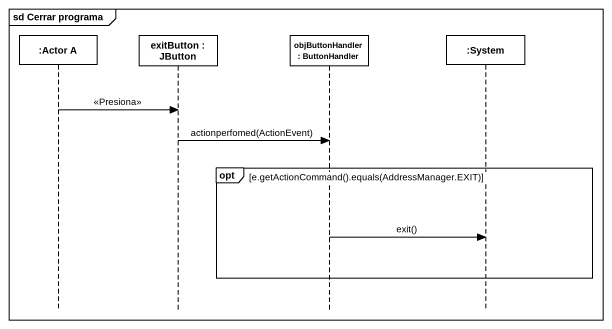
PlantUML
@startuml
mainframe sd Cerrar programa
hide footbox
participant ":Actor A" as Actor_A
participant "exitButton : JButton" as exitButton
participant "objButtonHandler : ButtonHandler" as objButtonHandler
participant ":System" as System

Actor_A -> exitButton : <<Presiona>>
exitButton -> objButtonHandler : actionperfomed(ActionEvent)
opt e.getActionCommand().equals(AddressManager.EXIT)
  objButtonHandler -> System : exit()
end
@enduml
